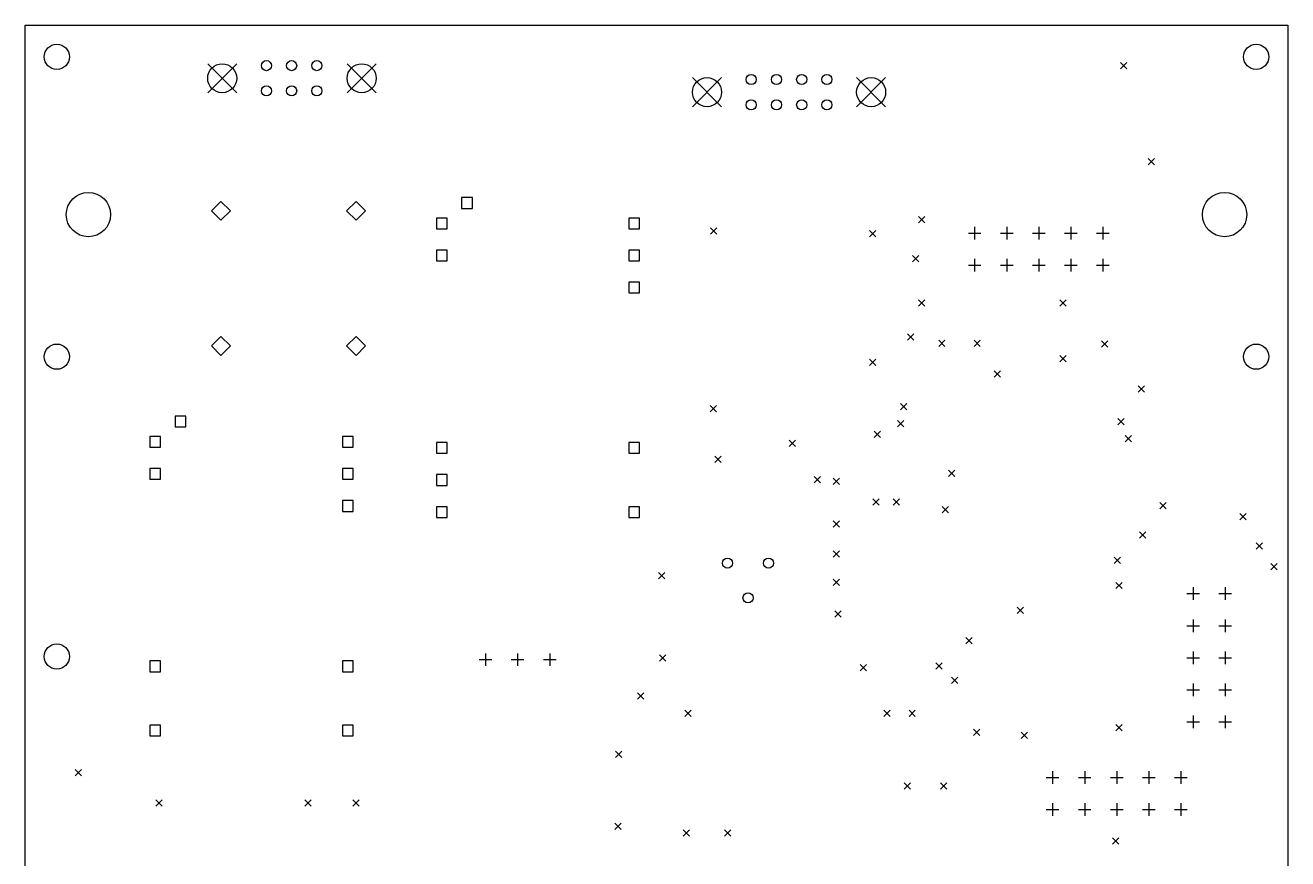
# Model space of a CAD drawing. Extents: x 31 to 133, y -167 to -35.
# Drawn here: x 33.3 to 133.3, y -101.1 to -35 of the extents above; entities that cross this region are included whole.
import ezdxf

# ---------------------------------------------------------------- set-up
doc = ezdxf.new("R2010")
doc.units = 0
doc.layers.add('BLACK', color=7, linetype='CONTINUOUS')

msp = doc.modelspace()

# ---------------------------------------------------------------- linework, layer by layer
at = {"layer": 'BLACK', "linetype": 'CONTINUOUS'}
for p, q in [((33.298, -135.05), (33.298, -35.05)), ((33.298, -35.05), (133.298, -35.05)), ((133.298, -35.05), (133.298, -135.05)), ((120.048, -38), (120.548, -38.5)), ((120.548, -38), (120.048, -38.5)), ((47.7481, -38.1001), (50.0481, -40.4001)), ((50.0481, -38.1001), (47.7481, -40.4001)), ((58.798, -38.1001), (61.098, -40.4001)), ((61.098, -38.1001), (58.798, -40.4001)), ((86.1481, -39.2001), (88.4481, -41.5001)), ((88.4481, -39.2001), (86.1481, -41.5001)), ((99.1481, -39.2001), (101.448, -41.5001)), ((101.448, -39.2001), (99.1481, -41.5001)), ((122.248, -45.6), (122.748, -46.1)), ((122.748, -45.6), (122.248, -46.1)), ((48.798, -49), (48.048, -49.75)), ((49.548, -49.75), (48.798, -49)), ((59.498, -49), (58.748, -49.75)), ((60.248, -49.75), (59.498, -49)), ((68.7123, -48.7057), (67.8637, -48.7057)), ((67.8637, -48.7057), (67.8637, -49.5543)), ((68.7123, -49.5543), (68.7123, -48.7057)), ((48.048, -49.75), (48.798, -50.5)), ((48.798, -50.5), (49.548, -49.75)), ((58.748, -49.75), (59.498, -50.5)), ((59.498, -50.5), (60.248, -49.75)), ((67.8637, -49.5543), (68.7123, -49.5543)), ((66.7223, -50.3257), (65.8737, -50.3257)), ((65.8737, -50.3257), (65.8737, -51.1743)), ((66.7223, -51.1743), (66.7223, -50.3257)), ((81.9623, -50.3257), (81.1137, -50.3257)), ((81.1137, -50.3257), (81.1137, -51.1743)), ((81.9623, -51.1743), (81.9623, -50.3257)), ((104.048, -50.2), (104.548, -50.7)), ((104.548, -50.2), (104.048, -50.7)), ((65.8737, -51.1743), (66.7223, -51.1743)), ((81.1137, -51.1743), (81.9623, -51.1743)), ((87.573, -51.1), (88.073, -51.6)), ((88.073, -51.1), (87.573, -51.6)), ((100.173, -51.3), (100.673, -51.8)), ((100.673, -51.3), (100.173, -51.8)), ((107.998, -51.51), (108.998, -51.51)), ((108.498, -51.01), (108.498, -52.01)), ((110.538, -51.51), (111.538, -51.51)), ((111.038, -51.01), (111.038, -52.01)), ((113.078, -51.51), (114.078, -51.51)), ((113.578, -51.01), (113.578, -52.01)), ((115.618, -51.51), (116.618, -51.51)), ((116.118, -51.01), (116.118, -52.01)), ((118.158, -51.51), (119.158, -51.51)), ((118.658, -51.01), (118.658, -52.01)), ((66.7223, -52.8657), (65.8737, -52.8657)), ((65.8737, -52.8657), (65.8737, -53.7143)), ((66.7223, -53.7143), (66.7223, -52.8657)), ((81.9623, -52.8657), (81.1137, -52.8657)), ((81.1137, -52.8657), (81.1137, -53.7143)), ((81.9623, -53.7143), (81.9623, -52.8657)), ((65.8737, -53.7143), (66.7223, -53.7143)), ((81.1137, -53.7143), (81.9623, -53.7143)), ((103.573, -53.3), (104.073, -53.8)), ((104.073, -53.3), (103.573, -53.8)), ((108.498, -53.55), (108.498, -54.55)), ((111.038, -53.55), (111.038, -54.55)), ((113.578, -53.55), (113.578, -54.55)), ((116.118, -53.55), (116.118, -54.55)), ((118.658, -53.55), (118.658, -54.55)), ((107.998, -54.05), (108.998, -54.05)), ((110.538, -54.05), (111.538, -54.05)), ((113.078, -54.05), (114.078, -54.05)), ((115.618, -54.05), (116.618, -54.05)), ((118.158, -54.05), (119.158, -54.05)), ((81.9623, -55.4057), (81.1137, -55.4057)), ((81.1137, -55.4057), (81.1137, -56.2543)), ((81.9623, -56.2543), (81.9623, -55.4057)), ((81.1137, -56.2543), (81.9623, -56.2543)), ((104.048, -56.8), (104.548, -57.3)), ((104.548, -56.8), (104.048, -57.3)), ((115.248, -56.8), (115.748, -57.3)), ((115.748, -56.8), (115.248, -57.3)), ((48.798, -59.7), (48.048, -60.45)), ((49.548, -60.45), (48.798, -59.7)), ((59.498, -59.7), (58.748, -60.45)), ((60.248, -60.45), (59.498, -59.7)), ((103.173, -59.5), (103.673, -60)), ((103.673, -59.5), (103.173, -60)), ((105.648, -60), (106.148, -60.5)), ((106.148, -60), (105.648, -60.5)), ((108.448, -60), (108.948, -60.5)), ((108.948, -60), (108.448, -60.5)), ((48.048, -60.45), (48.798, -61.2)), ((48.798, -61.2), (49.548, -60.45)), ((58.748, -60.45), (59.498, -61.2)), ((59.498, -61.2), (60.248, -60.45)), ((118.548, -60.05), (119.048, -60.55)), ((119.048, -60.05), (118.548, -60.55)), ((100.173, -61.5), (100.673, -62)), ((100.673, -61.5), (100.173, -62)), ((115.248, -61.2), (115.748, -61.7)), ((115.748, -61.2), (115.248, -61.7)), ((110.048, -62.425), (110.548, -62.925)), ((110.548, -62.425), (110.048, -62.925)), ((121.448, -63.6), (121.948, -64.1)), ((121.948, -63.6), (121.448, -64.1)), ((87.548, -65.175), (88.048, -65.675)), ((88.048, -65.175), (87.548, -65.675)), ((102.618, -65.0224), (103.118, -65.5224)), ((103.118, -65.0224), (102.618, -65.5224)), ((46.0123, -66.0057), (45.1637, -66.0057)), ((45.1637, -66.0057), (45.1637, -66.8543)), ((45.1637, -66.8543), (46.0123, -66.8543)), ((46.0123, -66.8543), (46.0123, -66.0057)), ((102.385, -66.3555), (102.885, -66.8555)), ((102.885, -66.3555), (102.385, -66.8555)), ((119.848, -66.2), (120.348, -66.7)), ((120.348, -66.2), (119.848, -66.7)), ((44.0223, -67.6257), (43.1737, -67.6257)), ((43.1737, -67.6257), (43.1737, -68.4743)), ((44.0223, -68.4743), (44.0223, -67.6257)), ((59.2623, -67.6257), (58.4137, -67.6257)), ((58.4137, -67.6257), (58.4137, -68.4743)), ((59.2623, -68.4743), (59.2623, -67.6257)), ((93.798, -67.925), (94.298, -68.425)), ((94.298, -67.925), (93.798, -68.425)), ((100.532, -67.21), (101.032, -67.71)), ((101.032, -67.21), (100.532, -67.71)), ((120.423, -67.55), (120.923, -68.05)), ((120.923, -67.55), (120.423, -68.05)), ((43.1737, -68.4743), (44.0223, -68.4743)), ((58.4137, -68.4743), (59.2623, -68.4743)), ((66.7223, -68.1057), (65.8737, -68.1057)), ((65.8737, -68.1057), (65.8737, -68.9543)), ((65.8737, -68.9543), (66.7223, -68.9543)), ((66.7223, -68.9543), (66.7223, -68.1057)), ((81.9623, -68.1057), (81.1137, -68.1057)), ((81.1137, -68.1057), (81.1137, -68.9543)), ((81.1137, -68.9543), (81.9623, -68.9543)), ((81.9623, -68.9543), (81.9623, -68.1057)), ((87.923, -69.175), (88.423, -69.675)), ((88.423, -69.175), (87.923, -69.675)), ((44.0223, -70.1657), (43.1737, -70.1657)), ((43.1737, -70.1657), (43.1737, -71.0143)), ((44.0223, -71.0143), (44.0223, -70.1657)), ((59.2623, -70.1657), (58.4137, -70.1657)), ((58.4137, -70.1657), (58.4137, -71.0143)), ((59.2623, -71.0143), (59.2623, -70.1657)), ((66.7223, -70.6457), (65.8737, -70.6457)), ((65.8737, -70.6457), (65.8737, -71.4943)), ((66.7223, -71.4943), (66.7223, -70.6457)), ((95.798, -70.8), (96.298, -71.3)), ((96.298, -70.8), (95.798, -71.3)), ((97.298, -70.925), (97.798, -71.425)), ((97.798, -70.925), (97.298, -71.425)), ((106.423, -70.3), (106.923, -70.8)), ((106.923, -70.3), (106.423, -70.8)), ((43.1737, -71.0143), (44.0223, -71.0143)), ((58.4137, -71.0143), (59.2623, -71.0143)), ((65.8737, -71.4943), (66.7223, -71.4943)), ((59.2623, -72.7057), (58.4137, -72.7057)), ((58.4137, -72.7057), (58.4137, -73.5543)), ((59.2623, -73.5543), (59.2623, -72.7057)), ((100.423, -72.55), (100.923, -73.05)), ((100.923, -72.55), (100.423, -73.05)), ((102.048, -72.55), (102.548, -73.05)), ((102.548, -72.55), (102.048, -73.05)), ((123.173, -72.85), (123.673, -73.35)), ((123.673, -72.85), (123.173, -73.35)), ((58.4137, -73.5543), (59.2623, -73.5543)), ((66.7223, -73.1857), (65.8737, -73.1857)), ((65.8737, -73.1857), (65.8737, -74.0343)), ((66.7223, -74.0343), (66.7223, -73.1857)), ((81.9623, -73.1857), (81.1137, -73.1857)), ((81.1137, -73.1857), (81.1137, -74.0343)), ((81.9623, -74.0343), (81.9623, -73.1857)), ((105.923, -73.175), (106.423, -73.675)), ((106.423, -73.175), (105.923, -73.675)), ((129.501, -73.722), (130.001, -74.222)), ((130.001, -73.722), (129.501, -74.222)), ((65.8737, -74.0343), (66.7223, -74.0343)), ((81.1137, -74.0343), (81.9623, -74.0343)), ((97.298, -74.3), (97.798, -74.8)), ((97.798, -74.3), (97.298, -74.8)), ((121.548, -75.175), (122.048, -75.675)), ((122.048, -75.175), (121.548, -75.675)), ((97.298, -76.675), (97.798, -77.175)), ((97.798, -76.675), (97.298, -77.175)), ((130.798, -76.05), (131.298, -76.55)), ((131.298, -76.05), (130.798, -76.55)), ((119.548, -77.175), (120.048, -77.675)), ((120.048, -77.175), (119.548, -77.675)), ((131.948, -77.675), (132.448, -78.175)), ((132.448, -77.675), (131.948, -78.175)), ((83.448, -78.4), (83.948, -78.9)), ((83.948, -78.4), (83.448, -78.9)), ((97.298, -78.925), (97.798, -79.425)), ((97.798, -78.925), (97.298, -79.425)), ((119.673, -79.175), (120.173, -79.675)), ((120.173, -79.175), (119.673, -79.675)), ((125.808, -79.57), (125.808, -80.57)), ((128.348, -79.57), (128.348, -80.57)), ((125.308, -80.07), (126.308, -80.07)), ((127.848, -80.07), (128.848, -80.07)), ((97.423, -81.425), (97.923, -81.925)), ((97.923, -81.425), (97.423, -81.925)), ((111.859, -81.1457), (112.359, -81.6457)), ((112.359, -81.1457), (111.859, -81.6457)), ((125.308, -82.61), (126.308, -82.61)), ((125.808, -82.11), (125.808, -83.11)), ((127.848, -82.61), (128.848, -82.61)), ((128.348, -82.11), (128.348, -83.11)), ((107.798, -83.55), (108.298, -84.05)), ((108.298, -83.55), (107.798, -84.05)), ((69.758, -84.8), (69.758, -85.8)), ((72.298, -84.8), (72.298, -85.8)), ((74.838, -84.8), (74.838, -85.8)), ((83.548, -84.925), (84.048, -85.425)), ((84.048, -84.925), (83.548, -85.425)), ((125.808, -84.65), (125.808, -85.65)), ((128.348, -84.65), (128.348, -85.65)), ((44.0223, -85.4057), (43.1737, -85.4057)), ((43.1737, -85.4057), (43.1737, -86.2543)), ((44.0223, -86.2543), (44.0223, -85.4057)), ((59.2623, -85.4057), (58.4137, -85.4057)), ((58.4137, -85.4057), (58.4137, -86.2543)), ((59.2623, -86.2543), (59.2623, -85.4057)), ((69.258, -85.3), (70.258, -85.3)), ((71.798, -85.3), (72.798, -85.3)), ((74.338, -85.3), (75.338, -85.3)), ((99.423, -85.675), (99.923, -86.175)), ((99.923, -85.675), (99.423, -86.175)), ((105.423, -85.55), (105.923, -86.05)), ((105.923, -85.55), (105.423, -86.05)), ((125.308, -85.15), (126.308, -85.15)), ((127.848, -85.15), (128.848, -85.15)), ((43.1737, -86.2543), (44.0223, -86.2543)), ((58.4137, -86.2543), (59.2623, -86.2543)), ((106.673, -86.675), (107.173, -87.175)), ((107.173, -86.675), (106.673, -87.175)), ((81.798, -87.925), (82.298, -88.425)), ((82.298, -87.925), (81.798, -88.425)), ((125.308, -87.69), (126.308, -87.69)), ((125.808, -87.19), (125.808, -88.19)), ((127.848, -87.69), (128.848, -87.69)), ((128.348, -87.19), (128.348, -88.19)), ((85.548, -89.3), (86.048, -89.8)), ((86.048, -89.3), (85.548, -89.8)), ((101.298, -89.3), (101.798, -89.8)), ((101.798, -89.3), (101.298, -89.8)), ((103.298, -89.3), (103.798, -89.8)), ((103.798, -89.3), (103.298, -89.8)), ((125.808, -89.73), (125.808, -90.73)), ((128.348, -89.73), (128.348, -90.73)), ((44.0223, -90.4857), (43.1737, -90.4857)), ((43.1737, -90.4857), (43.1737, -91.3343)), ((44.0223, -91.3343), (44.0223, -90.4857)), ((59.2623, -90.4857), (58.4137, -90.4857)), ((58.4137, -90.4857), (58.4137, -91.3343)), ((59.2623, -91.3343), (59.2623, -90.4857)), ((108.415, -90.8075), (108.915, -91.3075)), ((108.915, -90.8075), (108.415, -91.3075)), ((119.673, -90.425), (120.173, -90.925)), ((120.173, -90.425), (119.673, -90.925)), ((125.308, -90.23), (126.308, -90.23)), ((127.848, -90.23), (128.848, -90.23)), ((43.1737, -91.3343), (44.0223, -91.3343)), ((58.4137, -91.3343), (59.2623, -91.3343)), ((112.173, -91.05), (112.673, -91.55)), ((112.673, -91.05), (112.173, -91.55)), ((80.048, -92.55), (80.548, -93.05)), ((80.548, -92.55), (80.048, -93.05)), ((37.248, -94), (37.748, -94.5)), ((37.748, -94), (37.248, -94.5)), ((114.173, -94.635), (115.173, -94.635)), ((114.673, -94.135), (114.673, -95.135)), ((116.713, -94.635), (117.713, -94.635)), ((117.213, -94.135), (117.213, -95.135)), ((119.253, -94.635), (120.253, -94.635)), ((119.753, -94.135), (119.753, -95.135)), ((121.793, -94.635), (122.793, -94.635)), ((122.293, -94.135), (122.293, -95.135)), ((124.333, -94.635), (125.333, -94.635)), ((124.833, -94.135), (124.833, -95.135)), ((102.923, -95.05), (103.423, -95.55)), ((103.423, -95.05), (102.923, -95.55)), ((105.798, -95.05), (106.298, -95.55)), ((106.298, -95.05), (105.798, -95.55)), ((43.648, -96.4), (44.148, -96.9)), ((44.148, -96.4), (43.648, -96.9)), ((55.448, -96.4), (55.948, -96.9)), ((55.948, -96.4), (55.448, -96.9)), ((59.248, -96.4), (59.748, -96.9)), ((59.748, -96.4), (59.248, -96.9)), ((114.673, -96.675), (114.673, -97.675)), ((117.213, -96.675), (117.213, -97.675)), ((119.753, -96.675), (119.753, -97.675)), ((122.293, -96.675), (122.293, -97.675)), ((124.833, -96.675), (124.833, -97.675)), ((114.173, -97.175), (115.173, -97.175)), ((116.713, -97.175), (117.713, -97.175)), ((119.253, -97.175), (120.253, -97.175)), ((121.793, -97.175), (122.793, -97.175)), ((124.333, -97.175), (125.333, -97.175)), ((79.993, -98.245), (80.493, -98.745)), ((80.493, -98.245), (79.993, -98.745)), ((85.423, -98.775), (85.923, -99.275)), ((85.923, -98.775), (85.423, -99.275)), ((88.673, -98.775), (89.173, -99.275)), ((89.173, -98.775), (88.673, -99.275)), ((119.423, -99.425), (119.923, -99.925)), ((119.923, -99.425), (119.423, -99.925))]:
    msp.add_line(p, q, dxfattribs=at)
at = {"layer": 'BLACK'}
for centre, radius in [((35.798, -37.55), 1), ((130.798, -37.55), 1), ((52.3979, -38.25), 0.4), ((54.398, -38.2501), 0.4), ((56.3981, -38.2499), 0.4), ((48.8981, -39.2501), 1.15), ((59.948, -39.2501), 1.15), ((90.7979, -39.35), 0.4), ((92.798, -39.3501), 0.4), ((94.7981, -39.3499), 0.4), ((96.798, -39.3501), 0.4), ((52.398, -40.25), 0.4), ((54.398, -40.2499), 0.4), ((56.398, -40.25), 0.4), ((87.2981, -40.3501), 1.15), ((100.298, -40.3501), 1.15), ((90.798, -41.35), 0.4), ((92.798, -41.3499), 0.4), ((94.798, -41.35), 0.4), ((96.798, -41.3499), 0.4), ((38.298, -50.05), 1.7529), ((128.298, -50.05), 1.7529), ((35.798, -61.3), 1), ((130.798, -61.3), 1), ((88.923, -77.65), 0.4), ((92.173, -77.65), 0.4), ((90.548, -80.4), 0.4), ((35.798, -85.05), 1)]:
    msp.add_circle(centre, radius, dxfattribs=at)

doc.saveas('drawing.dxf')
